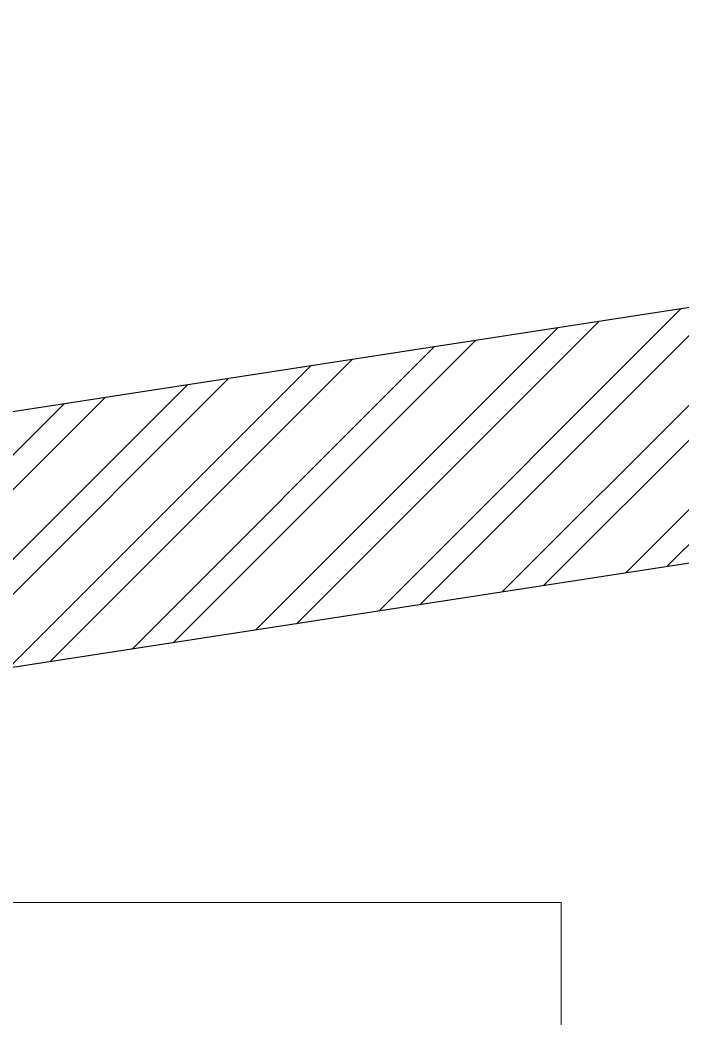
# Model space of a CAD drawing. Header units: feet. Extents: x 3377652 to 3393326, y -5469637 to -5455426.
# Drawn here: x 3389280 to 3390027, y -5461933 to -5460808 of the extents above; entities that cross this region are included whole.
import ezdxf

# ---------------------------------------------------------------- set-up
doc = ezdxf.new("R2010")
doc.units = ezdxf.units.FT
doc.header["$LTSCALE"] = 33
doc.header["$MEASUREMENT"] = 0
doc.layers.add('A-WALL', color=1, linetype='Continuous')
for name, color, linetype, lineweight in [('LENS-FURNITURE', 13, 'Continuous', 9), ('LENS_DIMENSION', 193, 'Continuous', 0), ('LN-HATCH', 251, 'Continuous', 0)]:
    doc.layers.add(name, color=color, linetype=linetype, lineweight=lineweight)

# ---------------------------------------------------------------- blocks, each defined once
blk = doc.blocks.new('A$Cf9dbe60f')
at = {"layer": 'LN-HATCH'}
h = blk.add_hatch(dxfattribs=at)
h.set_pattern_fill('ANSI32', color=256, scale=222)
h.set_pattern_definition([(45, (-2882150.928722682, 5465166.899235163), (-58.86663953378008, 58.86663953378008), []), (45, (-2882111.684296392, 5465166.899235163), (-58.86663953378008, 58.86663953378008), [])])
h.paths.add_polyline_path([(-6059.248760584742, 8078.361351331697), (-6059.248760584742, 7790.000000000931), (-1351.573069495149, 8515.15832672827), (-1394.96200238727, 8796.836157774553)])
h.paths.add_polyline_path([(-10227.9434733279, 10484.80754974298), (-10227.9434733279, 10298.18907699547), (-6839.248760584742, 7790.000000000931), (-6839.248760584742, 7976.618472748436)])
at = {"layer": 'A-WALL'}
for p, q in [((-1394.96200238727, 8796.836157774553), (-6059.248760584742, 8078.361351331697)), ((-1351.573069495149, 8515.15832672827), (-6059.248760584742, 7790.000000000931))]:
    blk.add_line(p, q, dxfattribs=at)
blk = doc.blocks.new('TRIAL SET CABINET 633x500')
at = {"layer": 'LENS-FURNITURE'}
h = blk.add_hatch(color=9, dxfattribs=at)
h.dxf.hatch_style = 1
edge = h.paths.add_edge_path()
edge.add_line((-8.54246803093703, -981.9670201920668), (115.9083254579454, -857.5162267031847))
edge.add_arc((107.4230440836399, -849.030945328879), 12.00000000009463, 315, 405)
edge.add_line((115.9083254579454, -840.5456639545736), (-58.03994271345434, -666.5973957831737))
edge.add_arc((-66.52522408775982, -675.0826771574792), 12.00000000009463, 45.00000000000002, 135)
edge.add_line((-75.01050546206531, -666.5973957831737), (-199.4612989509478, -791.0481892720562))
edge.add_arc((-190.9760175766423, -799.5334706454303), 11.99999999943607, 135.0000000031442, 225.0000000031442)
edge.add_line((-199.4612989500165, -808.0187520197359), (-25.5130307786167, -981.967020191136))
edge.add_arc((-17.02774940431148, -973.4817388177615), 11.99999999943605, 224.9999999968574, 314.9999999968578)
h.paths.add_polyline_path([(-17.02774940524252, -955.0969625067663), (89.03826777357607, -849.0309453279477), (-66.52522408775982, -693.4674534666119), (-172.5912412665784, -799.5334706454305)], flags=16)
edge = h.paths.add_edge_path(flags=16)
edge.add_line((-138.2965623782947, -741.9042679787381), (-124.1544267544522, -727.7621323548956))
edge.add_arc((-121.3259996296837, -730.5905594796641), 4.000000000031514, 45.00000000000051, 134.9999999999996, ccw=False)
edge.add_arc((-121.3259996296838, -730.5905594796641), 4.000000000031584, -45.000000000000625, 44.999999999999375, ccw=False)
edge.add_line((-118.4975725049153, -733.4189866044327), (-132.6397081287578, -747.561122228275))
edge.add_arc((-135.4681352535263, -744.7326951035067), 4.000000000031524, 225.0000000000006, 314.99999999999966, ccw=False)
edge.add_arc((-135.4681352535261, -744.7326951035066), 4.000000000031665, 135.0000000000006, 225.0000000000006, ccw=False)
edge = h.paths.add_edge_path(flags=16)
edge.add_arc((44.84409394953398, -910.9027886827243), 7, 0, 360)
at = {"layer": 'LENS-FURNITURE', "lineweight": 0}
h = blk.add_hatch(dxfattribs=at)
h.set_pattern_fill('ANSI31', color=252, scale=10, angle=405)
h.set_pattern_definition([(90, (-3772352.875833935, -3684050.327587578), (-1.25, 2e-16), [])])
edge = h.paths.add_edge_path()
edge.add_line((-138.2965623782947, -741.9042679787381), (-124.1544267544522, -727.7621323548956))
edge.add_arc((-121.3259996296837, -730.5905594796641), 4.000000000031514, 45.00000000000051, 134.9999999999996, ccw=False)
edge.add_arc((-121.3259996296838, -730.5905594796641), 4.000000000031584, -45.000000000000625, 44.999999999999375, ccw=False)
edge.add_line((-118.4975725049153, -733.4189866044327), (-132.6397081287578, -747.561122228275))
edge.add_arc((-135.4681352535263, -744.7326951035067), 4.000000000031524, 225.0000000000006, 314.99999999999966, ccw=False)
edge.add_arc((-135.4681352535261, -744.7326951035066), 4.000000000031665, 135.0000000000006, 225.0000000000006, ccw=False)
edge = h.paths.add_edge_path()
edge.add_arc((44.84409394953398, -910.9027886827243), 7, 0, 360)
blk.add_circle((0, 0), 50.09224864585668)
at = {"layer": 'LENS-FURNITURE'}
blk.add_lwpolyline([(119.4230440827086, -352.4817388160154), (119.4230440827086, -985.4817388160156), (-380.5769559172913, -985.4817388160156), (-380.5769559172913, -352.4817388160154)], close=True, dxfattribs=at)
at = {"layer": 'LENS-FURNITURE', "color": 146}
for points in [[(338.5359051078558, -352.4817388160154), (338.5359051078558, -985.4817388160156), (356.5359051078559, -985.4817388160156), (356.5359051078559, -352.4817388160154)], [(-63.4640948921442, -382.4817388160154), (-63.4640948921442, -394.4817388160154), (338.5359051078558, -394.4817388160154), (338.5359051078558, -382.4817388160154)], [(-63.4640948921442, -394.4817388160154), (-63.4640948921442, -943.4817388160153), (-51.4640948921442, -943.4817388160153), (-51.4640948921442, -394.4817388160154)], [(-63.4640948921442, -955.4817388160152), (-63.4640948921442, -943.4817388160153), (338.5359051078558, -943.4817388160153), (338.5359051078558, -955.4817388160152)]]:
    blk.add_lwpolyline(points, close=True, dxfattribs=at)
at = {"layer": 'LENS-FURNITURE', "color": 18, "lineweight": 30}
for points in [[(-8.54246803093703, -981.9670201920668), (115.9083254579454, -857.5162267031847, 0.4142135623730951), (115.9083254579454, -840.5456639545736), (-58.03994271345434, -666.5973957831737, 0.4142135623730951), (-75.01050546206531, -666.5973957831737), (-199.4612989509478, -791.0481892720562, 0.4142135623730951), (-199.4612989500165, -808.0187520197359), (-25.51303077861669, -981.967020191136, 0.4142135623730951)], [(-138.2965623782947, -741.9042679787381), (-124.1544267544522, -727.7621323548956, -0.4142135623730951), (-118.4975725049153, -727.7621323548956), (-118.4975725049153, -727.7621323548956, -0.4142135623730951), (-118.4975725049153, -733.4189866044327), (-132.6397081287578, -747.561122228275, -0.4142135623730951), (-138.2965623782947, -747.561122228275), (-138.2965623782947, -747.561122228275, -0.4142135623730951)]]:
    blk.add_lwpolyline(points, format="xyb", close=True, dxfattribs=at)
blk.add_lwpolyline([(-17.02774940524252, -955.0969625067663), (89.03826777357607, -849.0309453279477), (-66.52522408775982, -693.4674534666119), (-172.5912412665784, -799.5334706454305)], close=True, dxfattribs=at)
blk.add_circle((44.84409394953398, -910.9027886827243), 7, dxfattribs=at)

msp = doc.modelspace()

# ---------------------------------------------------------------- block references
at = {"layer": 'LENS-FURNITURE', "xscale": -1, "rotation": 90}
msp.add_blockref('TRIAL SET CABINET 633x500', (3388905.348789045, -5462183.865678637), dxfattribs=at)
at = {"layer": 'LENS_DIMENSION'}
msp.add_blockref('A$Cf9dbe60f', (3393326.104044102, -5469636.979295448), dxfattribs=at)

doc.saveas('drawing.dxf')
